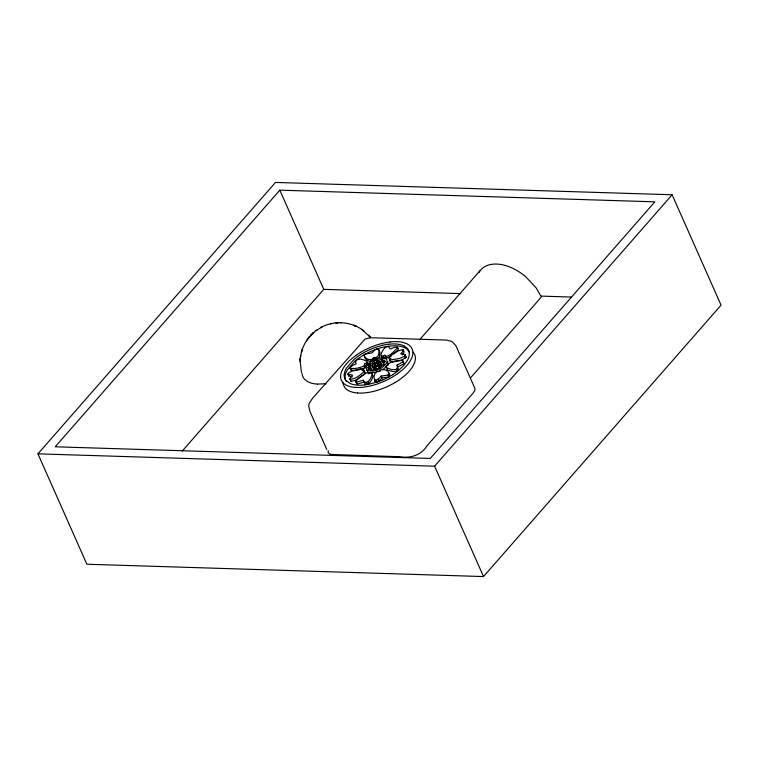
<?xml version="1.0" encoding="UTF-8"?>
<svg xmlns="http://www.w3.org/2000/svg" width="759" height="759" viewBox="0 0 759 759"><rect width="100%" height="100%" fill="white"/><g stroke="black" fill="none" stroke-linecap="round" stroke-linejoin="round"><path stroke-width="1.14" d="M300.118 361.578C300.27 353.21 303.097 344.833 308.315 338.258L307.869 338.837L314.871 331.465L322.271 326.759L320.611 327.584C334.064 320.08 351.806 321.323 363.903 330.952M300.137 360.781L301.437 372.555M328.23 450.647L328.163 452.63L329.539 453.996L332.176 454.508L400.04 456.719C410.401 458.474 421.217 455.296 426.9 445.95L473.208 392.982L474.84 390.591L474.963 388.513M386.91 368.485L386.843 369.282L388.172 370.269L392.659 371.597L397.042 371.265L398.257 369.87L397.109 365.136L403.209 361.758L402.697 360.553C397.963 360.601 392.147 360.658 388.447 363.912L388.352 365.098L386.113 366.227L386.018 367.413L391.834 369.728L396.217 369.396L397.431 368.001L397.109 365.136M301.94 350.497L302.186 349.652L301.437 352.11L301.702 351.256M380.591 361.768L380.392 363.428L381.312 363.457L382.138 365.326L380.107 367.641L376.549 369.197L375.62 367.09L372.669 367.233L373.067 366.768L371.938 365.544L373.77 363.457L377.527 361.673L377.735 362.157L380.591 361.768L381.416 363.637M382.213 360.629L384.149 360.212L384.974 362.081L383.039 362.498L382.213 360.629L382.716 359.69L381.796 358.95L377.726 360.724L378.561 362.593L381.198 361.009L382.84 360.99M383.039 362.498L383.551 361.559M478.853 272.614C485.58 260.944 501.879 263.041 512.24 268.079A40.142 24.8 41.2 0 1 525.465 276.485L536.12 287.841L541.376 296.968L470.343 378.077L474.641 387.792M347.831 374.073L348.742 372.678L352.299 371.123L360.648 368.76L363.4 368.846L365.051 373.362C361.142 376.91 356.426 380.99 350.924 381.246L349.785 378.656L352.527 375.174L347.831 374.073L348.656 375.942L352.385 376.891M348.656 375.942L349.055 375.326M363.4 368.846L362.28 370.477L364.225 370.781L365.051 373.362M306.427 340.867L307.262 339.643M389.756 359.851L388.931 357.982C392.242 353.703 397.792 350.25 403.152 349.614L404.186 351.967L402.232 354.927M308.524 337.973L308.116 338.514L309.397 336.854L308.913 337.451M308.723 337.708L309.226 337.043M397.64 347.309C395.591 349.937 387.469 359.064 384.737 355.231L383.01 356.132L381.17 356.075L380.961 354.88C381.881 351.483 383.779 347.65 387.346 346.512L388.674 346.787L390.211 348.979L394.889 347.224L397.64 347.309L398.466 349.178L393.959 354.045M376.815 372.299L369.329 372.783L367.802 372.014L366.047 367.982A12.258 5.787 -23.9 0 1 372.735 360.335L380.164 357.944L385.155 358.343L386.9 359.586L387.109 362.204C383.134 368.703 374.301 373.058 366.967 370.145M387.726 361.455L387.944 364.073L384.804 368.02L382.213 369.908M311.133 334.928L310.422 335.744L312.86 333.22L310.175 335.981M479.992 270.716L419.917 339.415M37.95 453.844L275.479 182.435L672.132 194.769L721.05 305.156L483.521 576.565L86.868 564.231L37.95 453.844L434.603 466.187L672.132 194.769M279.815 190.158L55.227 446.795L430.268 458.455L654.865 201.828L279.815 190.158L323.77 289.35L460.779 293.61M182.255 451.045L323.77 289.35M378.494 349.093L379.215 350.781L378.418 355.278L376.597 357.356L374.253 357.527L372.014 359.358C369.472 360.525 366.464 358.798 364.671 356.986L364.149 355.07L364.956 354.14L371.986 352.935L375.126 349.7L377.166 348.808L378.494 349.093L380.041 352.65L379.244 357.138L378.029 358.533M363.997 366.009L364.804 365.079L364.396 364.121L367.242 362.309L366.825 361.341C363.76 359.709 359.206 357.821 356.123 360.288L355.525 362.413L356.142 363.865L352.574 365.421L349.833 367.47L350.146 368.2C354.814 369.026 359.766 367.982 363.997 366.009L364.823 367.878L360.781 369.358M364.823 367.878L365.639 366.948L365.221 365.99L368.068 364.168L367.66 363.21M367.982 367.565L370.012 365.961L370.838 367.83L368.808 369.434L367.982 367.565L368.494 368.77L370.838 368.599L371.663 370.468M370.012 365.961L369.092 365.933L368.883 364.737L372.546 362.707L374.168 360.857L376.502 359.975L377.726 360.724M368.883 364.737L369.709 366.606L373.371 364.576L374.993 362.726L377.327 361.844L378.561 362.593M370.838 368.599L370.847 370.031L373.191 369.87L375.117 368.732L377.052 369.035L379.595 367.925L380.401 366.284L384.168 364.5L383.855 363.058L383.248 363.039L384.073 364.908L384.68 364.927M375.401 363.751L374.187 365.136L374.491 365.857L377.346 365.477L379.272 363.627L378.656 362.897L375.401 363.751L376.227 365.62L378.267 364.728L377.432 362.859M371.938 365.544L373.494 369.102L373.902 368.637M375.62 367.09L379.282 365.772L381.312 363.457M363.144 380.259L364.168 381.957C368.637 383.988 371.474 377.299 372.185 373.883L371.777 372.916L373.011 375.752C372.308 379.168 369.462 385.857 365.003 383.826L363.144 380.259L356.426 382.194L355.506 381.454L359.263 377.527L366.578 372.754L368.106 372.802L368.21 373.76L370.553 372.878M405.847 356.54L406.15 357.261L405.344 358.191L400.259 360.411L392.517 362.081L390.373 362.015L389.547 360.146L390.97 358.523L388.931 357.982M374.453 379.898C377.337 381.084 379.481 377.716 381.265 376.066L388.086 375.088L388.997 372.973L387.564 371.028L385.619 370.012L381.749 369.415L378.694 371.464L376.862 371.407L374.832 373.722L373.931 377.27L375.288 381.768C378.172 382.953 380.306 379.585 382.09 377.935L388.921 376.957L389.822 374.842L388.864 373.542M389.547 360.146L399.424 358.542L404.509 356.322L405.325 355.402L405.012 354.671L400.733 353.827L402.754 351.512L403.152 349.614M364.225 371.493C360.316 375.041 355.591 379.12 350.098 379.377L349.785 378.656M354.832 361.322L347.328 369.899A34.364 16.243 -23.9 0 0 345.819 373.039L345.241 375.041A34.572 16.337 -23.9 0 0 345.051 377.878M402.697 360.553L404.044 363.627L397.944 367.005M317.215 329.729L316.019 330.601M355.838 355.478L351.474 358.884A38.643 18.263 -23.9 0 0 347.726 362.451L345.639 364.832A38.643 18.263 -23.9 0 0 343.134 368.419L341.465 371.901A38.643 18.263 -23.9 0 0 340.658 375.212A38.386 18.14 -23.9 0 0 340.734 378.257A38.937 18.396 -23.9 0 0 341.284 380.107L342.831 382.545A38.235 18.064 -23.9 0 0 344.33 383.94A38.851 18.358 -23.9 0 0 355.079 387.403M397.659 373.646L402.014 370.24A38.643 18.263 -23.9 0 0 405.761 366.682L407.849 364.301A38.643 18.263 -23.9 0 0 410.353 360.705L412.023 357.223A38.643 18.263 -23.9 0 0 412.83 353.922A38.386 18.14 -23.9 0 0 412.877 351.853A38.937 18.396 -23.9 0 0 412.203 349.026L411.264 347.347A38.766 18.32 -23.9 0 0 408.323 344.577L406.245 343.514M358.751 358.257L361.626 356.322A34.572 16.337 -23.9 0 1 366.265 353.628M391.331 355.905L386.084 358.305L384.737 355.231M383.248 363.039L385.174 361.199L384.149 360.212M381.17 356.075L382.005 357.944L383.836 358.001L385.563 357.1L386.084 358.305M378.675 371.701L380.458 370.923M355.506 381.454L357.252 384.063L363.969 382.128M373.494 369.102L376.549 369.197M382.213 345.383L375.42 347.385A35.256 16.66 -23.9 0 0 370.354 349.387A34.999 16.537 -23.9 0 0 365.44 351.759A34.572 16.337 -23.9 0 0 360.8 354.453L357.925 356.388A34.364 16.243 -23.9 0 0 353.998 359.453L346.493 368.03A34.364 16.243 -23.9 0 0 344.984 371.17L344.415 373.172A34.572 16.337 -23.9 0 0 344.197 375.088M330.478 323.789L331.787 323.514M359.842 369.633L354.444 370.411L350.971 370.069L349.833 367.47M325.839 383.741L317.831 384.092M388.769 344.216L391.862 343.969A34.629 16.366 -23.9 0 1 397.526 344.14L400.031 344.567A34.999 16.537 -23.9 0 1 404.224 346.038M364.728 384.908L361.626 385.164A34.629 16.366 -23.9 0 1 355.962 384.984L353.457 384.557M337.148 322.803L337.992 322.736L335.886 322.898M541.385 296.114L571.47 297.054M381.217 365.297L382.138 365.326M369.918 367.802L370.838 367.83M355.146 387.394L358.295 387.498A38.851 18.358 -23.9 0 0 374.424 384.87A38.235 18.064 -23.9 0 0 378.21 383.646L383.845 381.426A38.937 18.396 -23.9 0 0 389.31 378.788A38.386 18.14 -23.9 0 0 392.782 376.834A38.643 18.263 -23.9 0 0 397.688 373.618M357.631 392.991L360.781 393.096A38.851 18.358 -23.9 0 0 376.91 390.477A38.235 18.064 -23.9 0 0 380.695 389.253L386.331 387.024A38.937 18.396 -23.9 0 0 391.786 384.386A38.386 18.14 -23.9 0 0 395.268 382.432M317.547 384.082C311.171 383.912 302.48 381.065 302.091 373.523M340.43 322.651L341.332 322.727M353.694 325.203L355.61 326.047M404.253 346.066L407.27 348.372A35.256 16.66 -23.9 0 1 408.665 350.582A34.999 16.537 -23.9 0 1 409.291 354.036A34.572 16.337 -23.9 0 1 409.073 355.952A34.952 16.518 -23.9 0 1 407.583 360.041L403.835 365.411L398.238 370.715A34.952 16.518 -23.9 0 1 392.65 374.718M362.185 329.738L370.079 336.977M368.513 335.174L370.648 337.632M369.083 335.82L369.87 336.721M414.262 353.76L414.689 354.624A38.937 18.396 -23.9 0 1 415.363 357.451A38.386 18.14 -23.9 0 1 415.315 359.519A38.643 18.263 -23.9 0 1 414.509 362.83L412.83 366.312A38.643 18.263 -23.9 0 1 410.344 369.88L408.228 372.299A38.643 18.263 -23.9 0 1 404.509 375.819L400.135 379.244A38.643 18.263 -23.9 0 1 395.297 382.394M326.768 449.47L309.928 411.378L308.704 406.226L309.074 403.541L312.556 398.304L365.107 338.998L370.487 337.821L376.322 337.888L446.681 340.089L452.079 341.541L455.874 345.724L470.352 378.096M405.012 354.671L406.15 357.261M404.509 356.322L405.344 358.191M403.209 361.758L404.044 363.627M397.431 368.001L398.257 369.87M396.217 369.396L397.042 371.265M434.603 466.187L483.521 576.565M385.553 356.445L386.388 358.314M387.109 362.204L387.944 364.073M383.01 356.132L383.836 358.001M381.796 358.95L382.631 360.819M388.086 375.088L388.921 376.957M378.343 360.032L379.168 361.901M380.088 364.13L380.914 365.999M376.597 357.356L377.422 359.225M379.073 365.288L380.107 367.641M375.572 357.802L376.407 359.671M376.502 359.975L377.327 361.844M378.162 365.971L378.988 367.84M374.253 357.527L375.079 359.396M373.229 357.973L374.064 359.842L372.849 361.227L372.014 359.358M381.265 376.066L382.09 377.935M374.168 360.857L374.993 362.726M372.546 362.707L373.371 364.576M374.291 366.806L375.117 368.675M370.696 359.794C373.513 363.751 366.436 360.421 365.496 358.855L364.149 355.07M378.324 379.073L379.149 380.942M370.202 363.589L371.028 365.458M376.084 380.193L376.919 382.062M367.242 362.309L368.068 364.168M368.789 366.635L369.614 368.504M366.426 363.229L367.261 365.098M364.396 364.121L365.639 366.948M367.944 381.606L368.77 383.475M366.208 382.498L367.043 384.367M356.426 382.194L357.252 384.063M374.87 380.8L375.288 381.768M350.667 369.339L350.971 370.069M350.611 380.525L350.924 381.246M381.796 356.749L382.005 357.944M390.135 341.986A38.643 18.263 -23.9 0 0 384.728 342.869L380.952 343.723A38.766 18.32 -23.9 0 0 373.39 346.17L369.642 347.698A38.937 18.396 -23.9 0 0 365.971 349.415A38.386 18.14 -23.9 0 0 360.705 352.299M392.688 374.68A34.572 16.337 -23.9 0 1 388.048 377.365M387.982 377.432A34.952 16.518 -23.9 0 1 383.077 379.804M382.109 345.354A34.999 16.537 -23.9 0 1 388.665 344.188M383.143 379.747A34.829 16.461 -23.9 0 1 378.067 381.749L369.605 384.12A34.829 16.461 -23.9 0 1 364.747 384.908M353.476 384.557A34.829 16.461 -23.9 0 1 350.212 383.513L346.218 380.752A34.743 16.413 -23.9 0 1 344.823 378.551A34.829 16.461 -23.9 0 1 344.225 375.098M355.8 355.516A38.643 18.263 -23.9 0 1 360.677 352.328M402.507 342.404A38.643 18.263 -23.9 0 1 406.131 343.571M390.098 341.958A38.956 18.406 -23.9 0 1 395.192 341.635L398.342 341.73A38.956 18.406 -23.9 0 1 402.668 342.347M354.69 361.474A34.364 16.243 -23.9 0 1 358.618 358.409M346.038 381.198A34.886 16.489 -23.9 0 1 345.051 377.878M366.303 353.599A34.886 16.489 -23.9 0 1 371.198 351.237A35.256 16.66 -23.9 0 1 374.548 349.88M374.585 349.842A34.886 16.489 -23.9 0 1 383.086 347.214A34.98 16.527 -23.9 0 1 389.595 346.085L392.688 345.838A34.629 16.366 -23.9 0 1 398.352 346.009L400.856 346.436A34.98 16.527 -23.9 0 1 405.078 347.935A34.886 16.489 -23.9 0 1 408.171 350.212M343.087 382.878A38.386 18.14 -23.9 0 0 343.22 383.855A38.937 18.396 -23.9 0 0 343.77 385.705L345.317 388.153A38.235 18.064 -23.9 0 0 346.816 389.538A38.851 18.358 -23.9 0 0 357.555 393.001M413.133 352.176A39.041 18.453 -23.9 0 1 413.75 352.944M408.095 350.241A35.256 16.66 -23.9 0 1 409.49 352.442M300.346 358.134L300.175 359.851L300.346 358.134M300.678 355.525L300.441 357.223L300.678 355.525M313.619 332.546L312.755 333.372L313.619 332.546M356.483 326.455L354.614 325.62L356.483 326.455"/></g></svg>
